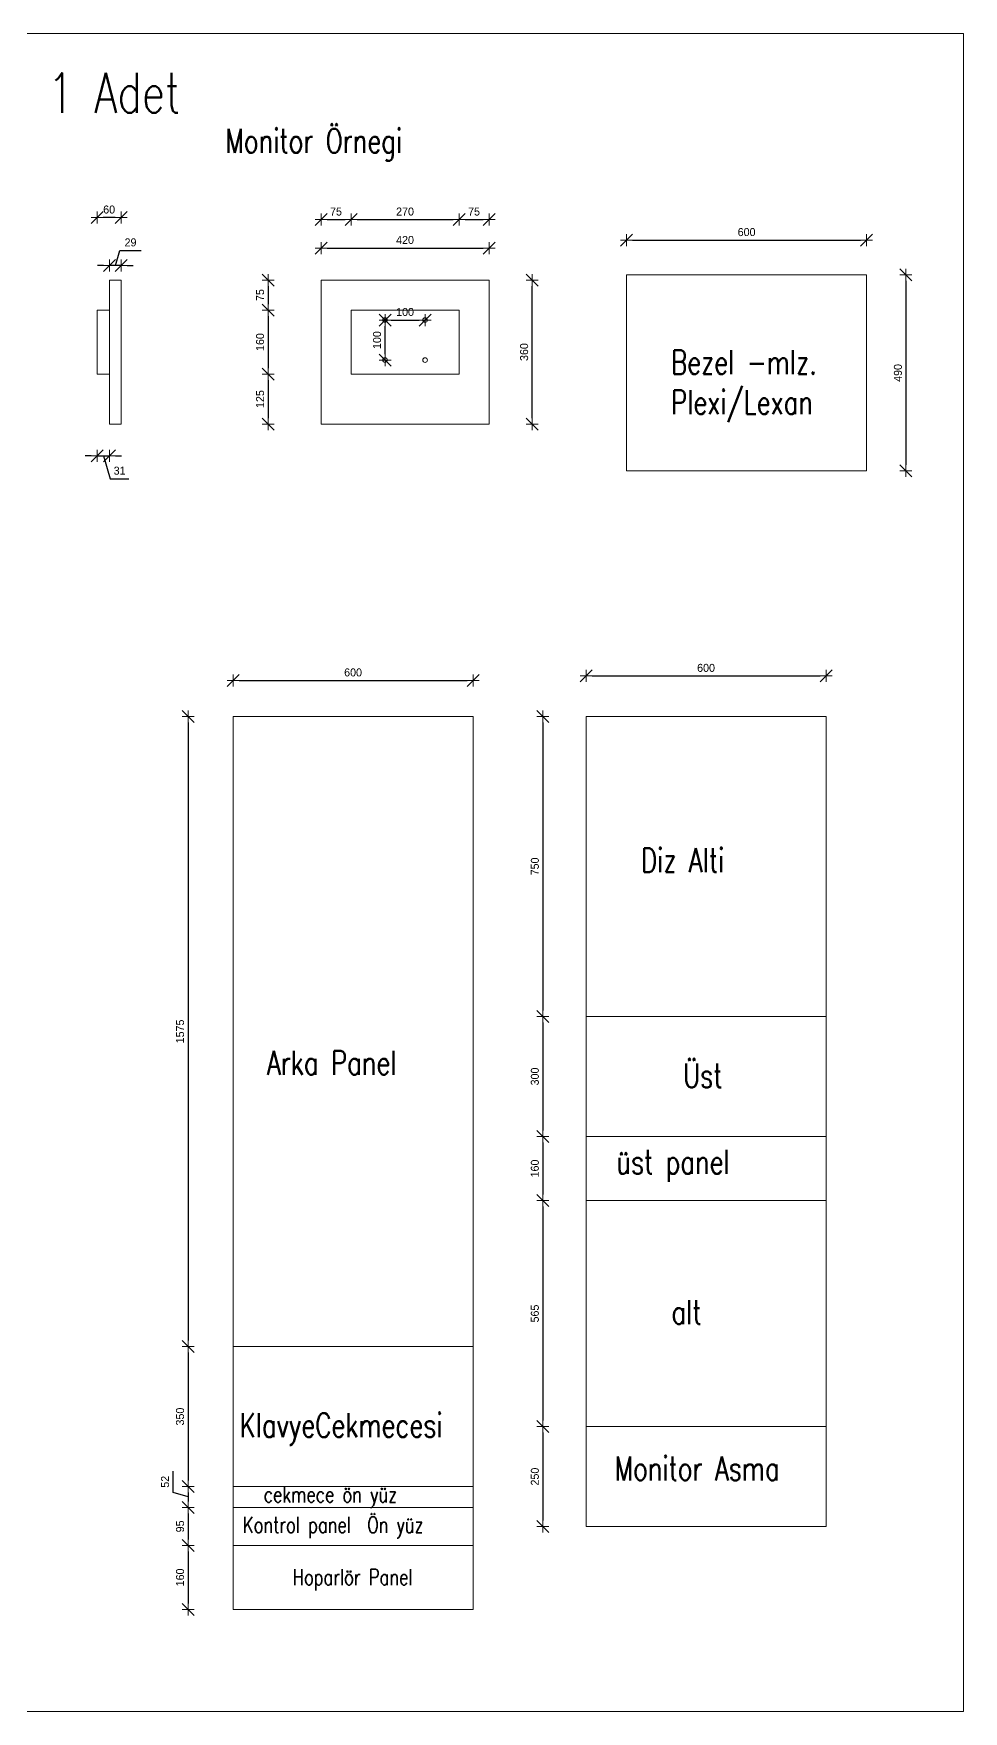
# Model space of a CAD drawing. Header units: millimetres. Extents: x 68494 to 74655, y 7328 to 11539.
# Drawn here: x 72331 to 74655, y 7345 to 11539 of the extents above; entities that cross this region are included whole.
import ezdxf

# ---------------------------------------------------------------- set-up
doc = ezdxf.new("R2010")
doc.units = ezdxf.units.MM
doc.header["$LTSCALE"] = 100
doc.layers.get('0').update_dxf_attribs({"lineweight": 15})
doc.styles.add('Arch-Dim', font='romans.shx', dxfattribs={"width": 0.75})
doc.dimstyles.new('BYG', dxfattribs={"dimscale": 0, "dimtxt": 2, "dimasz": 1.5, "dimexe": 1.25, "dimexo": 0.625, "dimgap": 1, "dimtad": 0, "dimdec": 0, "dimzin": 0, "dimdsep": 46, "dimtxsty": 'Standard', "dimblk1": 'BTSKRAM', "dimblk2": 'BTSKRAM', "dimsah": 1, "dimcen": 1.5, "dimse1": 1, "dimse2": 1, "dimadec": 0, "dimazin": 0, "dimtfac": 1, "dimtdec": 0, "dimtofl": 0, "dimtmove": 1, "dimatfit": 3, "dimldrblk": 'BTSKRAM', "dimfxl": 1, "dimtolj": 1, "dimtzin": 0, "dimarcsym": 0})

# ---------------------------------------------------------------- blocks, each defined once
blk = doc.blocks.new('BTSKRAM')
for p, q in [((-1, -1), (1, 1)), ((0, 0), (-1, 0)), ((0, 1), (0, -1)), ((0, 0), (1, 0))]:
    blk.add_line(p, q)
blk = doc.blocks.new('*D63')
at = {"color": 0, "lineweight": -2, "transparency": 16777216}
blk.add_line((73064.7, 11002.9), (73454.7, 11002.9), dxfattribs=at)
at = {"layer": 'Defpoints', "color": 0, "transparency": 16777216}
for p in [(73469.7, 11002.9), (73049.7, 10922.9), (73469.7, 10922.9)]:
    blk.add_point(p, dxfattribs=at)
at = {"color": 0, "lineweight": -2, "transparency": 16777216, "xscale": 15, "yscale": 15, "zscale": 15, "rotation": 180}
blk.add_blockref('BTSKRAM', (73049.7, 11002.9), dxfattribs=at)
at = {"color": 0, "lineweight": -2, "transparency": 16777216, "xscale": 15, "yscale": 15, "zscale": 15}
blk.add_blockref('BTSKRAM', (73469.7, 11002.9), dxfattribs=at)
at = {"color": 0, "transparency": 16777216, "insert": (73259.7, 11022.9), "char_height": 20, "attachment_point": 5}
blk.add_mtext('\\A1;420', dxfattribs=at)
blk = doc.blocks.new('*D64')
at = {"color": 0, "lineweight": -2, "transparency": 16777216}
blk.add_line((73577.4, 10577.9), (73577.4, 10907.9), dxfattribs=at)
at = {"layer": 'Defpoints', "color": 0, "transparency": 16777216}
for p in [(73469.7, 10922.9), (73577.4, 10922.9), (73469.7, 10562.9)]:
    blk.add_point(p, dxfattribs=at)
at = {"color": 0, "lineweight": -2, "transparency": 16777216, "xscale": 15, "yscale": 15, "zscale": 15}
for p, rotation in [((73577.4, 10922.9), 90), ((73577.4, 10562.9), 270)]:
    blk.add_blockref('BTSKRAM', p, dxfattribs=dict(at, rotation=rotation))
at = {"color": 0, "transparency": 16777216, "insert": (73557.4, 10742.9), "char_height": 20, "attachment_point": 5, "rotation": 90}
blk.add_mtext('\\A1;360', dxfattribs=at)
blk = doc.blocks.new('*D65')
at = {"color": 0, "lineweight": -2, "transparency": 16777216}
blk.add_line((72917.4, 10907.9), (72917.4, 10862.9), dxfattribs=at)
at = {"layer": 'Defpoints', "color": 0, "transparency": 16777216}
for p in [(73049.7, 10922.9), (72917.4, 10847.9), (73124.7, 10847.9)]:
    blk.add_point(p, dxfattribs=at)
at = {"color": 0, "lineweight": -2, "transparency": 16777216, "xscale": 15, "yscale": 15, "zscale": 15}
for p, rotation in [((72917.4, 10922.9), 90), ((72917.4, 10847.9), 270)]:
    blk.add_blockref('BTSKRAM', p, dxfattribs=dict(at, rotation=rotation))
at = {"color": 0, "transparency": 16777216, "insert": (72897.4, 10885.4), "char_height": 20, "attachment_point": 5, "rotation": 90}
blk.add_mtext('\\A1;75', dxfattribs=at)
blk = doc.blocks.new('*D66')
at = {"color": 0, "lineweight": -2, "transparency": 16777216}
blk.add_line((72917.4, 10832.9), (72917.4, 10702.9), dxfattribs=at)
at = {"layer": 'Defpoints', "color": 0, "transparency": 16777216}
for p in [(73124.7, 10847.9), (72917.4, 10687.9), (73124.7, 10687.9)]:
    blk.add_point(p, dxfattribs=at)
at = {"color": 0, "lineweight": -2, "transparency": 16777216, "xscale": 15, "yscale": 15, "zscale": 15}
for p, rotation in [((72917.4, 10847.9), 90), ((72917.4, 10687.9), 270)]:
    blk.add_blockref('BTSKRAM', p, dxfattribs=dict(at, rotation=rotation))
at = {"color": 0, "transparency": 16777216, "insert": (72897.4, 10767.9), "char_height": 20, "attachment_point": 5, "rotation": 90}
blk.add_mtext('\\A1;160', dxfattribs=at)
blk = doc.blocks.new('*D67')
at = {"color": 0, "lineweight": -2, "transparency": 16777216}
blk.add_line((72917.4, 10672.9), (72917.4, 10577.9), dxfattribs=at)
at = {"layer": 'Defpoints', "color": 0, "transparency": 16777216}
for p in [(73124.7, 10687.9), (72917.4, 10562.9), (73049.7, 10562.9)]:
    blk.add_point(p, dxfattribs=at)
at = {"color": 0, "lineweight": -2, "transparency": 16777216, "xscale": 15, "yscale": 15, "zscale": 15}
for p, rotation in [((72917.4, 10687.9), 90), ((72917.4, 10562.9), 270)]:
    blk.add_blockref('BTSKRAM', p, dxfattribs=dict(at, rotation=rotation))
at = {"color": 0, "transparency": 16777216, "insert": (72897.4, 10625.4), "char_height": 20, "attachment_point": 5, "rotation": 90}
blk.add_mtext('\\A1;125', dxfattribs=at)
blk = doc.blocks.new('*D68')
at = {"color": 0, "lineweight": -2, "transparency": 16777216}
blk.add_line((73064.7, 11074), (73109.7, 11074), dxfattribs=at)
at = {"layer": 'Defpoints', "color": 0, "transparency": 16777216}
for p in [(73124.7, 11074), (73049.7, 10922.9), (73124.7, 10847.9)]:
    blk.add_point(p, dxfattribs=at)
at = {"color": 0, "lineweight": -2, "transparency": 16777216, "xscale": 15, "yscale": 15, "zscale": 15, "rotation": 180}
blk.add_blockref('BTSKRAM', (73049.7, 11074), dxfattribs=at)
at = {"color": 0, "lineweight": -2, "transparency": 16777216, "xscale": 15, "yscale": 15, "zscale": 15}
blk.add_blockref('BTSKRAM', (73124.7, 11074), dxfattribs=at)
at = {"color": 0, "transparency": 16777216, "insert": (73087.2, 11094), "char_height": 20, "attachment_point": 5}
blk.add_mtext('\\A1;75', dxfattribs=at)
blk = doc.blocks.new('*D69')
at = {"color": 0, "lineweight": -2, "transparency": 16777216}
blk.add_line((73139.7, 11074), (73379.7, 11074), dxfattribs=at)
at = {"layer": 'Defpoints', "color": 0, "transparency": 16777216}
for p in [(73394.7, 11074), (73124.7, 10847.9), (73394.7, 10847.9)]:
    blk.add_point(p, dxfattribs=at)
at = {"color": 0, "lineweight": -2, "transparency": 16777216, "xscale": 15, "yscale": 15, "zscale": 15, "rotation": 180}
blk.add_blockref('BTSKRAM', (73124.7, 11074), dxfattribs=at)
at = {"color": 0, "lineweight": -2, "transparency": 16777216, "xscale": 15, "yscale": 15, "zscale": 15}
blk.add_blockref('BTSKRAM', (73394.7, 11074), dxfattribs=at)
at = {"color": 0, "transparency": 16777216, "insert": (73259.7, 11094), "char_height": 20, "attachment_point": 5}
blk.add_mtext('\\A1;270', dxfattribs=at)
blk = doc.blocks.new('*D70')
at = {"color": 0, "lineweight": -2, "transparency": 16777216}
blk.add_line((73409.7, 11074), (73454.7, 11074), dxfattribs=at)
at = {"layer": 'Defpoints', "color": 0, "transparency": 16777216}
for p in [(73469.7, 11074), (73469.7, 10922.9), (73394.7, 10847.9)]:
    blk.add_point(p, dxfattribs=at)
at = {"color": 0, "lineweight": -2, "transparency": 16777216, "xscale": 15, "yscale": 15, "zscale": 15, "rotation": 180}
blk.add_blockref('BTSKRAM', (73394.7, 11074), dxfattribs=at)
at = {"color": 0, "lineweight": -2, "transparency": 16777216, "xscale": 15, "yscale": 15, "zscale": 15}
blk.add_blockref('BTSKRAM', (73469.7, 11074), dxfattribs=at)
at = {"color": 0, "transparency": 16777216, "insert": (73432.2, 11094), "char_height": 20, "attachment_point": 5}
blk.add_mtext('\\A1;75', dxfattribs=at)
blk = doc.blocks.new('*D71')
at = {"color": 0, "lineweight": -2, "transparency": 16777216}
blk.add_line((73224.7, 10822.9), (73294.7, 10822.9), dxfattribs=at)
at = {"layer": 'Defpoints', "color": 0, "transparency": 16777216}
for p in [(73209.7, 10822.9), (73309.7, 10822.9), (73309.7, 10822.9)]:
    blk.add_point(p, dxfattribs=at)
at = {"color": 0, "lineweight": -2, "transparency": 16777216, "xscale": 15, "yscale": 15, "zscale": 15, "rotation": 180}
blk.add_blockref('BTSKRAM', (73209.7, 10822.9), dxfattribs=at)
at = {"color": 0, "lineweight": -2, "transparency": 16777216, "xscale": 15, "yscale": 15, "zscale": 15}
blk.add_blockref('BTSKRAM', (73309.7, 10822.9), dxfattribs=at)
at = {"color": 0, "transparency": 16777216, "insert": (73259.7, 10842.9), "char_height": 20, "attachment_point": 5}
blk.add_mtext('\\A1;100', dxfattribs=at)
blk = doc.blocks.new('*D72')
at = {"color": 0, "lineweight": -2, "transparency": 16777216}
blk.add_line((73209.7, 10737.9), (73209.7, 10807.9), dxfattribs=at)
at = {"layer": 'Defpoints', "color": 0, "transparency": 16777216}
for p in [(73209.7, 10822.9), (73209.7, 10822.9), (73209.7, 10722.9)]:
    blk.add_point(p, dxfattribs=at)
at = {"color": 0, "lineweight": -2, "transparency": 16777216, "xscale": 15, "yscale": 15, "zscale": 15}
for p, rotation in [((73209.7, 10822.9), 90), ((73209.7, 10722.9), 270)]:
    blk.add_blockref('BTSKRAM', p, dxfattribs=dict(at, rotation=rotation))
at = {"color": 0, "transparency": 16777216, "insert": (73189.7, 10772.9), "char_height": 20, "attachment_point": 5, "rotation": 90}
blk.add_mtext('\\A1;100', dxfattribs=at)
blk = doc.blocks.new('*D73')
at = {"color": 0, "lineweight": -2, "transparency": 16777216}
blk.add_line((72535.1, 11079), (72505.1, 11079), dxfattribs=at)
at = {"layer": 'Defpoints', "color": 0, "transparency": 16777216}
for p in [(72490.1, 11079), (72550.1, 10922.9), (72490.1, 10847.9)]:
    blk.add_point(p, dxfattribs=at)
at = {"color": 0, "lineweight": -2, "transparency": 16777216, "xscale": 15, "yscale": 15, "zscale": 15, "rotation": 180}
blk.add_blockref('BTSKRAM', (72490.1, 11079), dxfattribs=at)
at = {"color": 0, "lineweight": -2, "transparency": 16777216, "xscale": 15, "yscale": 15, "zscale": 15}
blk.add_blockref('BTSKRAM', (72550.1, 11079), dxfattribs=at)
at = {"color": 0, "transparency": 16777216, "insert": (72520.1, 11099), "char_height": 20, "attachment_point": 5}
blk.add_mtext('\\A1;60', dxfattribs=at)
blk = doc.blocks.new('*D74')
at = {"color": 0, "lineweight": -2, "transparency": 16777216}
for p, q in [((72535.6, 10959.4), (72546.9, 10996.9)), ((72546.9, 10996.9), (72600.2, 10996.9)), ((72506.1, 10959.4), (72491.1, 10959.4)), ((72550.1, 10959.4), (72521.1, 10959.4)), ((72565.1, 10959.4), (72580.1, 10959.4))]:
    blk.add_line(p, q, dxfattribs=at)
at = {"layer": 'Defpoints', "color": 0, "transparency": 16777216}
for p in [(72521.1, 10959.4), (72521.1, 10922.9), (72550.1, 10922.9)]:
    blk.add_point(p, dxfattribs=at)
at = {"color": 0, "lineweight": -2, "transparency": 16777216, "xscale": 15, "yscale": 15, "zscale": 15}
blk.add_blockref('BTSKRAM', (72521.1, 10959.4), dxfattribs=at)
at = {"color": 0, "lineweight": -2, "transparency": 16777216, "xscale": 15, "yscale": 15, "zscale": 15, "rotation": 180}
blk.add_blockref('BTSKRAM', (72550.1, 10959.4), dxfattribs=at)
at = {"color": 0, "transparency": 16777216, "insert": (72573.5, 11016.9), "char_height": 20, "attachment_point": 5}
blk.add_mtext('\\A1;29', dxfattribs=at)
blk = doc.blocks.new('*D75')
at = {"color": 0, "lineweight": -2, "transparency": 16777216}
for p, q in [((72475.1, 10483.8), (72460.1, 10483.8)), ((72490.1, 10483.8), (72521.1, 10483.8)), ((72505.6, 10483.8), (72522.9, 10426.3)), ((72536.1, 10483.8), (72551.1, 10483.8)), ((72522.9, 10426.3), (72569.5, 10426.3))]:
    blk.add_line(p, q, dxfattribs=at)
at = {"layer": 'Defpoints', "color": 0, "transparency": 16777216}
for p in [(72490.1, 10687.9), (72521.1, 10687.9), (72521.1, 10483.8)]:
    blk.add_point(p, dxfattribs=at)
at = {"color": 0, "lineweight": -2, "transparency": 16777216, "xscale": 15, "yscale": 15, "zscale": 15}
blk.add_blockref('BTSKRAM', (72490.1, 10483.8), dxfattribs=at)
at = {"color": 0, "lineweight": -2, "transparency": 16777216, "xscale": 15, "yscale": 15, "zscale": 15, "rotation": 180}
blk.add_blockref('BTSKRAM', (72521.1, 10483.8), dxfattribs=at)
at = {"color": 0, "transparency": 16777216, "insert": (72546.2, 10446.3), "char_height": 20, "attachment_point": 5}
blk.add_mtext('\\A1;31', dxfattribs=at)
blk = doc.blocks.new('*D81')
at = {"color": 0, "lineweight": -2, "transparency": 16777216}
blk.add_line((74511.8, 10920.7), (74511.8, 10460.7), dxfattribs=at)
at = {"layer": 'Defpoints', "color": 0, "transparency": 16777216}
for p in [(74413.5, 10935.7), (74413.5, 10445.7), (74511.8, 10445.7)]:
    blk.add_point(p, dxfattribs=at)
at = {"color": 0, "lineweight": -2, "transparency": 16777216, "xscale": 15, "yscale": 15, "zscale": 15}
for p, rotation in [((74511.8, 10935.7), 90), ((74511.8, 10445.7), 270)]:
    blk.add_blockref('BTSKRAM', p, dxfattribs=dict(at, rotation=rotation))
at = {"color": 0, "transparency": 16777216, "insert": (74491.8, 10690.7), "char_height": 20, "attachment_point": 5, "rotation": 90}
blk.add_mtext('\\A1;490', dxfattribs=at)
blk = doc.blocks.new('*D82')
at = {"color": 0, "lineweight": -2, "transparency": 16777216}
blk.add_line((73828.5, 11022.7), (74398.5, 11022.7), dxfattribs=at)
at = {"layer": 'Defpoints', "color": 0, "transparency": 16777216}
for p in [(74413.5, 11022.7), (73813.5, 10935.7), (74413.5, 10935.7)]:
    blk.add_point(p, dxfattribs=at)
at = {"color": 0, "lineweight": -2, "transparency": 16777216, "xscale": 15, "yscale": 15, "zscale": 15, "rotation": 180}
blk.add_blockref('BTSKRAM', (73813.5, 11022.7), dxfattribs=at)
at = {"color": 0, "lineweight": -2, "transparency": 16777216, "xscale": 15, "yscale": 15, "zscale": 15}
blk.add_blockref('BTSKRAM', (74413.5, 11022.7), dxfattribs=at)
at = {"color": 0, "transparency": 16777216, "insert": (74113.5, 11042.7), "char_height": 20, "attachment_point": 5}
blk.add_mtext('\\A1;600', dxfattribs=at)
blk = doc.blocks.new('*D95')
at = {"color": 0, "lineweight": -2, "transparency": 16777216}
blk.add_line((72717.4, 9817.3), (72717.4, 8272.3), dxfattribs=at)
at = {"layer": 'Defpoints', "color": 0, "transparency": 16777216}
for p in [(72829.8, 9832.3), (72717.4, 8257.3), (72829.8, 8257.3)]:
    blk.add_point(p, dxfattribs=at)
at = {"color": 0, "lineweight": -2, "transparency": 16777216, "xscale": 15, "yscale": 15, "zscale": 15}
for p, rotation in [((72717.4, 9832.3), 90), ((72717.4, 8257.3), 270)]:
    blk.add_blockref('BTSKRAM', p, dxfattribs=dict(at, rotation=rotation))
at = {"color": 0, "transparency": 16777216, "insert": (72697.4, 9044.8), "char_height": 20, "attachment_point": 5, "rotation": 90}
blk.add_mtext('\\A1;1575', dxfattribs=at)
blk = doc.blocks.new('*D96')
at = {"color": 0, "lineweight": -2, "transparency": 16777216}
blk.add_line((72717.4, 8242.3), (72717.4, 7922.3), dxfattribs=at)
at = {"layer": 'Defpoints', "color": 0, "transparency": 16777216}
for p in [(72829.8, 8257.3), (72717.4, 7907.3), (72829.8, 7907.3)]:
    blk.add_point(p, dxfattribs=at)
at = {"color": 0, "lineweight": -2, "transparency": 16777216, "xscale": 15, "yscale": 15, "zscale": 15}
for p, rotation in [((72717.4, 8257.3), 90), ((72717.4, 7907.3), 270)]:
    blk.add_blockref('BTSKRAM', p, dxfattribs=dict(at, rotation=rotation))
at = {"color": 0, "transparency": 16777216, "insert": (72697.4, 8082.3), "char_height": 20, "attachment_point": 5, "rotation": 90}
blk.add_mtext('\\A1;350', dxfattribs=at)
blk = doc.blocks.new('*D97')
at = {"color": 0, "lineweight": -2, "transparency": 16777216}
for p, q in [((72679.9, 7892.6), (72679.9, 7945.9)), ((72717.4, 7881.3), (72679.9, 7892.6)), ((72717.4, 7892.3), (72717.4, 7870.3))]:
    blk.add_line(p, q, dxfattribs=at)
at = {"layer": 'Defpoints', "color": 0, "transparency": 16777216}
for p in [(72829.8, 7907.3), (72717.4, 7855.3), (72829.8, 7855.3)]:
    blk.add_point(p, dxfattribs=at)
at = {"color": 0, "lineweight": -2, "transparency": 16777216, "xscale": 15, "yscale": 15, "zscale": 15}
for p, rotation in [((72717.4, 7907.3), 90), ((72717.4, 7855.3), 270)]:
    blk.add_blockref('BTSKRAM', p, dxfattribs=dict(at, rotation=rotation))
at = {"color": 0, "transparency": 16777216, "insert": (72659.9, 7919.3), "char_height": 20, "attachment_point": 5, "rotation": 90}
blk.add_mtext('\\A1;52', dxfattribs=at)
blk = doc.blocks.new('*D98')
at = {"color": 0, "lineweight": -2, "transparency": 16777216}
blk.add_line((72717.4, 7840.3), (72717.4, 7775.3), dxfattribs=at)
at = {"layer": 'Defpoints', "color": 0, "transparency": 16777216}
for p in [(72829.8, 7855.3), (72717.4, 7760.3), (72829.8, 7760.3)]:
    blk.add_point(p, dxfattribs=at)
at = {"color": 0, "lineweight": -2, "transparency": 16777216, "xscale": 15, "yscale": 15, "zscale": 15}
for p, rotation in [((72717.4, 7855.3), 90), ((72717.4, 7760.3), 270)]:
    blk.add_blockref('BTSKRAM', p, dxfattribs=dict(at, rotation=rotation))
at = {"color": 0, "transparency": 16777216, "insert": (72697.4, 7807.8), "char_height": 20, "attachment_point": 5, "rotation": 90}
blk.add_mtext('\\A1;95', dxfattribs=at)
blk = doc.blocks.new('*D99')
at = {"color": 0, "lineweight": -2, "transparency": 16777216}
blk.add_line((72717.4, 7745.3), (72717.4, 7615.3), dxfattribs=at)
at = {"layer": 'Defpoints', "color": 0, "transparency": 16777216}
for p in [(72829.8, 7760.3), (72717.4, 7600.3), (72829.8, 7600.3)]:
    blk.add_point(p, dxfattribs=at)
at = {"color": 0, "lineweight": -2, "transparency": 16777216, "xscale": 15, "yscale": 15, "zscale": 15}
for p, rotation in [((72717.4, 7760.3), 90), ((72717.4, 7600.3), 270)]:
    blk.add_blockref('BTSKRAM', p, dxfattribs=dict(at, rotation=rotation))
at = {"color": 0, "transparency": 16777216, "insert": (72697.4, 7680.3), "char_height": 20, "attachment_point": 5, "rotation": 90}
blk.add_mtext('\\A1;160', dxfattribs=at)
blk = doc.blocks.new('*D100')
at = {"color": 0, "lineweight": -2, "transparency": 16777216}
blk.add_line((73604.2, 9817.3), (73604.2, 9097.3), dxfattribs=at)
at = {"layer": 'Defpoints', "color": 0, "transparency": 16777216}
for p in [(73712.1, 9832.3), (73604.2, 9082.3), (73712.1, 9082.3)]:
    blk.add_point(p, dxfattribs=at)
at = {"color": 0, "lineweight": -2, "transparency": 16777216, "xscale": 15, "yscale": 15, "zscale": 15}
for p, rotation in [((73604.2, 9832.3), 90), ((73604.2, 9082.3), 270)]:
    blk.add_blockref('BTSKRAM', p, dxfattribs=dict(at, rotation=rotation))
at = {"color": 0, "transparency": 16777216, "insert": (73584.2, 9457.3), "char_height": 20, "attachment_point": 5, "rotation": 90}
blk.add_mtext('\\A1;750', dxfattribs=at)
blk = doc.blocks.new('*D101')
at = {"color": 0, "lineweight": -2, "transparency": 16777216}
blk.add_line((73604.2, 9067.3), (73604.2, 8797.3), dxfattribs=at)
at = {"layer": 'Defpoints', "color": 0, "transparency": 16777216}
for p in [(73712.1, 9082.3), (73604.2, 8782.3), (73712.1, 8782.3)]:
    blk.add_point(p, dxfattribs=at)
at = {"color": 0, "lineweight": -2, "transparency": 16777216, "xscale": 15, "yscale": 15, "zscale": 15}
for p, rotation in [((73604.2, 9082.3), 90), ((73604.2, 8782.3), 270)]:
    blk.add_blockref('BTSKRAM', p, dxfattribs=dict(at, rotation=rotation))
at = {"color": 0, "transparency": 16777216, "insert": (73584.2, 8932.3), "char_height": 20, "attachment_point": 5, "rotation": 90}
blk.add_mtext('\\A1;300', dxfattribs=at)
blk = doc.blocks.new('*D102')
at = {"color": 0, "lineweight": -2, "transparency": 16777216}
blk.add_line((73604.2, 8767.3), (73604.2, 8637.3), dxfattribs=at)
at = {"layer": 'Defpoints', "color": 0, "transparency": 16777216}
for p in [(73712.1, 8782.3), (73604.2, 8622.3), (73712.1, 8622.3)]:
    blk.add_point(p, dxfattribs=at)
at = {"color": 0, "lineweight": -2, "transparency": 16777216, "xscale": 15, "yscale": 15, "zscale": 15}
for p, rotation in [((73604.2, 8782.3), 90), ((73604.2, 8622.3), 270)]:
    blk.add_blockref('BTSKRAM', p, dxfattribs=dict(at, rotation=rotation))
at = {"color": 0, "transparency": 16777216, "insert": (73584.2, 8702.3), "char_height": 20, "attachment_point": 5, "rotation": 90}
blk.add_mtext('\\A1;160', dxfattribs=at)
blk = doc.blocks.new('*D103')
at = {"color": 0, "lineweight": -2, "transparency": 16777216}
blk.add_line((73604.2, 8607.3), (73604.2, 8072.3), dxfattribs=at)
at = {"layer": 'Defpoints', "color": 0, "transparency": 16777216}
for p in [(73712.1, 8622.3), (73604.2, 8057.3), (73712.1, 8057.3)]:
    blk.add_point(p, dxfattribs=at)
at = {"color": 0, "lineweight": -2, "transparency": 16777216, "xscale": 15, "yscale": 15, "zscale": 15}
for p, rotation in [((73604.2, 8622.3), 90), ((73604.2, 8057.3), 270)]:
    blk.add_blockref('BTSKRAM', p, dxfattribs=dict(at, rotation=rotation))
at = {"color": 0, "transparency": 16777216, "insert": (73584.2, 8339.8), "char_height": 20, "attachment_point": 5, "rotation": 90}
blk.add_mtext('\\A1;565', dxfattribs=at)
blk = doc.blocks.new('*D104')
at = {"color": 0, "lineweight": -2, "transparency": 16777216}
blk.add_line((73604.2, 8042.3), (73604.2, 7822.3), dxfattribs=at)
at = {"layer": 'Defpoints', "color": 0, "transparency": 16777216}
for p in [(73712.1, 8057.3), (73604.2, 7807.3), (73712.1, 7807.3)]:
    blk.add_point(p, dxfattribs=at)
at = {"color": 0, "lineweight": -2, "transparency": 16777216, "xscale": 15, "yscale": 15, "zscale": 15}
for p, rotation in [((73604.2, 8057.3), 90), ((73604.2, 7807.3), 270)]:
    blk.add_blockref('BTSKRAM', p, dxfattribs=dict(at, rotation=rotation))
at = {"color": 0, "transparency": 16777216, "insert": (73584.2, 7932.3), "char_height": 20, "attachment_point": 5, "rotation": 90}
blk.add_mtext('\\A1;250', dxfattribs=at)
blk = doc.blocks.new('*D105')
at = {"color": 0, "lineweight": -2, "transparency": 16777216}
blk.add_line((72844.8, 9922.1), (73414.8, 9922.1), dxfattribs=at)
at = {"layer": 'Defpoints', "color": 0, "transparency": 16777216}
for p in [(73429.8, 9922.1), (72829.8, 9832.3), (73429.8, 9832.3)]:
    blk.add_point(p, dxfattribs=at)
at = {"color": 0, "lineweight": -2, "transparency": 16777216, "xscale": 15, "yscale": 15, "zscale": 15, "rotation": 180}
blk.add_blockref('BTSKRAM', (72829.8, 9922.1), dxfattribs=at)
at = {"color": 0, "lineweight": -2, "transparency": 16777216, "xscale": 15, "yscale": 15, "zscale": 15}
blk.add_blockref('BTSKRAM', (73429.8, 9922.1), dxfattribs=at)
at = {"color": 0, "transparency": 16777216, "insert": (73129.8, 9942.1), "char_height": 20, "attachment_point": 5}
blk.add_mtext('\\A1;600', dxfattribs=at)
blk = doc.blocks.new('*D106')
at = {"color": 0, "lineweight": -2, "transparency": 16777216}
blk.add_line((73727.1, 9933.5), (74297.1, 9933.5), dxfattribs=at)
at = {"layer": 'Defpoints', "color": 0, "transparency": 16777216}
for p in [(74312.1, 9933.5), (73712.1, 9832.3), (74312.1, 9832.3)]:
    blk.add_point(p, dxfattribs=at)
at = {"color": 0, "lineweight": -2, "transparency": 16777216, "xscale": 15, "yscale": 15, "zscale": 15, "rotation": 180}
blk.add_blockref('BTSKRAM', (73712.1, 9933.5), dxfattribs=at)
at = {"color": 0, "lineweight": -2, "transparency": 16777216, "xscale": 15, "yscale": 15, "zscale": 15}
blk.add_blockref('BTSKRAM', (74312.1, 9933.5), dxfattribs=at)
at = {"color": 0, "transparency": 16777216, "insert": (74012.1, 9953.5), "char_height": 20, "attachment_point": 5}
blk.add_mtext('\\A1;600', dxfattribs=at)

msp = doc.modelspace()

# ---------------------------------------------------------------- linework, layer by layer
for p, q in [((72550.1, 10922.9), (72521.1, 10922.9)), ((72521.1, 10922.9), (72521.1, 10847.9)), ((72550.1, 10562.9), (72550.1, 10922.9)), ((73049.7, 10922.9), (73469.7, 10922.9)), ((73049.7, 10562.9), (73049.7, 10922.9)), ((73049.7, 10922.9), (73049.7, 10847.9)), ((73049.7, 10922.9), (73124.7, 10922.9)), ((73469.7, 10922.9), (73469.7, 10562.9)), ((73813.5, 10935.7), (74413.5, 10935.7)), ((73813.5, 10445.7), (73813.5, 10935.7)), ((73813.5, 10935.7), (74413.5, 10935.7)), ((74413.5, 10935.7), (74413.5, 10445.7)), ((72521.1, 10847.9), (72490.1, 10847.9)), ((72490.1, 10847.9), (72490.1, 10687.9)), ((72521.1, 10687.9), (72521.1, 10847.9)), ((73124.7, 10847.9), (73394.7, 10847.9)), ((73124.7, 10847.9), (73124.7, 10687.9)), ((73394.7, 10687.9), (73394.7, 10847.9)), ((72490.1, 10687.9), (72521.1, 10687.9)), ((72521.1, 10687.9), (72521.1, 10562.9)), ((73049.7, 10562.9), (73049.7, 10687.9)), ((73124.7, 10687.9), (73394.7, 10687.9)), ((72521.1, 10562.9), (72550.1, 10562.9)), ((73469.7, 10562.9), (73049.7, 10562.9)), ((74413.5, 10445.7), (73813.5, 10445.7)), ((72829.8, 8195.3), (72829.8, 9832.3)), ((72829.8, 9832.3), (73429.8, 9832.3)), ((72829.8, 9832.3), (72829.8, 8257.3)), ((73429.8, 9832.3), (73429.8, 8195.3)), ((73712.1, 9832.3), (74312.1, 9832.3)), ((73712.1, 9129.3), (73712.1, 9832.3)), ((73712.1, 9832.3), (73712.1, 9082.3)), ((74312.1, 9832.3), (74312.1, 9129.3)), ((73712.1, 9129.3), (73712.1, 8826.3)), ((74312.1, 8826.3), (74312.1, 9129.3)), ((73712.1, 9082.3), (74312.1, 9082.3)), ((73712.1, 9082.3), (73712.1, 8782.3)), ((73712.1, 8826.3), (73712.1, 8692.3)), ((74312.1, 8692.3), (74312.1, 8826.3)), ((73712.1, 8782.3), (74312.1, 8782.3)), ((73712.1, 8782.3), (73712.1, 8622.3)), ((73712.1, 8692.3), (73712.1, 8228.3)), ((74312.1, 8228.3), (74312.1, 8692.3)), ((73712.1, 8622.3), (74312.1, 8622.3)), ((73712.1, 8622.3), (73712.1, 8057.3)), ((72829.8, 8257.3), (73429.8, 8257.3)), ((72829.8, 8257.3), (72829.8, 7907.3)), ((73712.1, 8228.3), (73712.1, 7807.3)), ((74312.1, 8228.3), (74312.1, 7807.3)), ((72829.8, 8195.3), (72829.8, 7845.3)), ((73429.8, 8195.3), (73429.8, 7845.3)), ((73712.1, 8057.3), (74312.1, 8057.3)), ((73712.1, 8057.3), (73712.1, 7807.3)), ((72829.8, 7907.3), (73429.8, 7907.3)), ((72829.8, 7907.3), (72829.8, 7855.3)), ((72829.8, 7855.3), (73429.8, 7855.3)), ((72829.8, 7855.3), (72829.8, 7760.3)), ((72829.8, 7845.3), (72829.8, 7768.3)), ((73429.8, 7768.3), (73429.8, 7845.3)), ((73712.1, 7807.3), (74312.1, 7807.3)), ((72829.8, 7683.3), (72829.8, 7768.3)), ((72829.8, 7760.3), (73429.8, 7760.3)), ((72829.8, 7760.3), (72829.8, 7600.3)), ((73429.8, 7768.3), (73429.8, 7683.3)), ((72829.8, 7683.3), (72829.8, 7600.3)), ((73429.8, 7600.3), (73429.8, 7683.3)), ((72829.8, 7600.3), (73429.8, 7600.3))]:
    msp.add_line(p, q)
msp.add_lwpolyline([(68493.7, 11539), (74655.5, 11539), (74655.5, 7345.3), (68493.7, 7345.3)], close=True)
for centre in [(73209.7, 10822.9), (73309.7, 10822.9), (73209.7, 10722.9), (73309.7, 10722.9)]:
    msp.add_circle(centre, 5.83)

# ---------------------------------------------------------------- texts
at = {"width": 675.689, "attachment_point": 1, "style": 'Arch-Dim'}
for s, insert, char_height in [('1 Adet', (72367.1, 11440.7), 100), ('Monitor Örnegi', (72810.7, 11300.8), 60), ('Bezel -mlz.^JPlexi/Lexan', (73924.7, 10747.4), 60), ('Diz Alti', (73849.5, 9502.6), 60), ('Arka Panel', (72914.4, 8996.7), 60), ('Üst', (73955, 8964.5), 60), ('üst panel', (73787.8, 8748.8), 60), ('alt', (73925.9, 8373.6), 60), ('KlavyeCekmecesi', (72846.3, 8090.8), 60), ('Monitor Asma', (73783.5, 7982.7), 60), ('cekmece ön yüz', (72906.6, 7907.8), 40), ('Kontrol panel  Ön yüz', (72854.3, 7831.8), 40), ('Hoparlör Panel', (72978.8, 7701.1), 40)]:
    msp.add_mtext(s, dxfattribs=dict(at, insert=insert, char_height=char_height))

# ---------------------------------------------------------------- dimensions: what is measured, and where the dimension line sits
for base, p1, p2, picture, middle in [((72490.1, 11079), (72550.1, 10922.9), (72490.1, 10847.9), '*D73', (72520.1, 11099)), ((73124.7, 11074), (73049.7, 10922.9), (73124.7, 10847.9), '*D68', (73087.2, 11094)), ((73394.7, 11074), (73124.7, 10847.9), (73394.7, 10847.9), '*D69', (73259.7, 11094)), ((73469.7, 11074), (73394.7, 10847.9), (73469.7, 10922.9), '*D70', (73432.2, 11094)), ((72521.1, 10959.4), (72550.1, 10922.9), (72521.1, 10922.9), '*D74', (72556.9, 11016.9)), ((73469.7, 11002.9), (73049.7, 10922.9), (73469.7, 10922.9), '*D63', (73259.7, 11022.9)), ((74413.5, 11022.7), (73813.5, 10935.7), (74413.5, 10935.7), '*D82', (74113.5, 11042.7)), ((73309.7, 10822.9), (73209.7, 10822.9), (73309.7, 10822.9), '*D71', (73259.7, 10842.9)), ((72521.1, 10483.8), (72490.1, 10687.9), (72521.1, 10687.9), '*D75', (72532.9, 10446.3)), ((73429.8, 9922.1), (72829.8, 9832.3), (73429.8, 9832.3), '*D105', (73129.8, 9942.1)), ((74312.1, 9933.5), (73712.1, 9832.3), (74312.1, 9832.3), '*D106', (74012.1, 9953.5))]:
    dim = msp.add_linear_dim(base=base, p1=p1, p2=p2, dimstyle='BYG', override={"dimscale": 10, "dimtad": 1})
    dim.commit()
    dim.dimension.update_dxf_attribs({"geometry": picture, "text_midpoint": middle})
for base, p1, p2, picture, middle in [((74511.8, 10445.7), (74413.5, 10935.7), (74413.5, 10445.7), '*D81', (74491.8, 10690.7)), ((72917.4, 10847.9), (73049.7, 10922.9), (73124.7, 10847.9), '*D65', (72897.4, 10885.4)), ((73577.4, 10922.9), (73469.7, 10562.9), (73469.7, 10922.9), '*D64', (73557.4, 10742.9)), ((72917.4, 10687.9), (73124.7, 10847.9), (73124.7, 10687.9), '*D66', (72897.4, 10767.9)), ((73209.7, 10822.9), (73209.7, 10722.9), (73209.7, 10822.9), '*D72', (73189.7, 10772.9)), ((72917.4, 10562.9), (73124.7, 10687.9), (73049.7, 10562.9), '*D67', (72897.4, 10625.4)), ((72717.4, 8257.3), (72829.8, 9832.3), (72829.8, 8257.3), '*D95', (72697.4, 9044.8)), ((73604.2, 9082.3), (73712.1, 9832.3), (73712.1, 9082.3), '*D100', (73584.2, 9457.3)), ((73604.2, 8782.3), (73712.1, 9082.3), (73712.1, 8782.3), '*D101', (73584.2, 8932.3)), ((73604.2, 8622.3), (73712.1, 8782.3), (73712.1, 8622.3), '*D102', (73584.2, 8702.3)), ((73604.2, 8057.3), (73712.1, 8622.3), (73712.1, 8057.3), '*D103', (73584.2, 8339.8)), ((72717.4, 7907.3), (72829.8, 8257.3), (72829.8, 7907.3), '*D96', (72697.4, 8082.3)), ((73604.2, 7807.3), (73712.1, 8057.3), (73712.1, 7807.3), '*D104', (73584.2, 7932.3)), ((72717.4, 7855.3), (72829.8, 7907.3), (72829.8, 7855.3), '*D97', (72659.9, 7902.6)), ((72717.4, 7760.3), (72829.8, 7855.3), (72829.8, 7760.3), '*D98', (72697.4, 7807.8)), ((72717.4, 7600.3), (72829.8, 7760.3), (72829.8, 7600.3), '*D99', (72697.4, 7680.3))]:
    dim = msp.add_linear_dim(base=base, p1=p1, p2=p2, angle=90, dimstyle='BYG', override={"dimscale": 10, "dimtad": 1})
    dim.commit()
    dim.dimension.update_dxf_attribs({"geometry": picture, "text_midpoint": middle})

doc.saveas('drawing.dxf')
